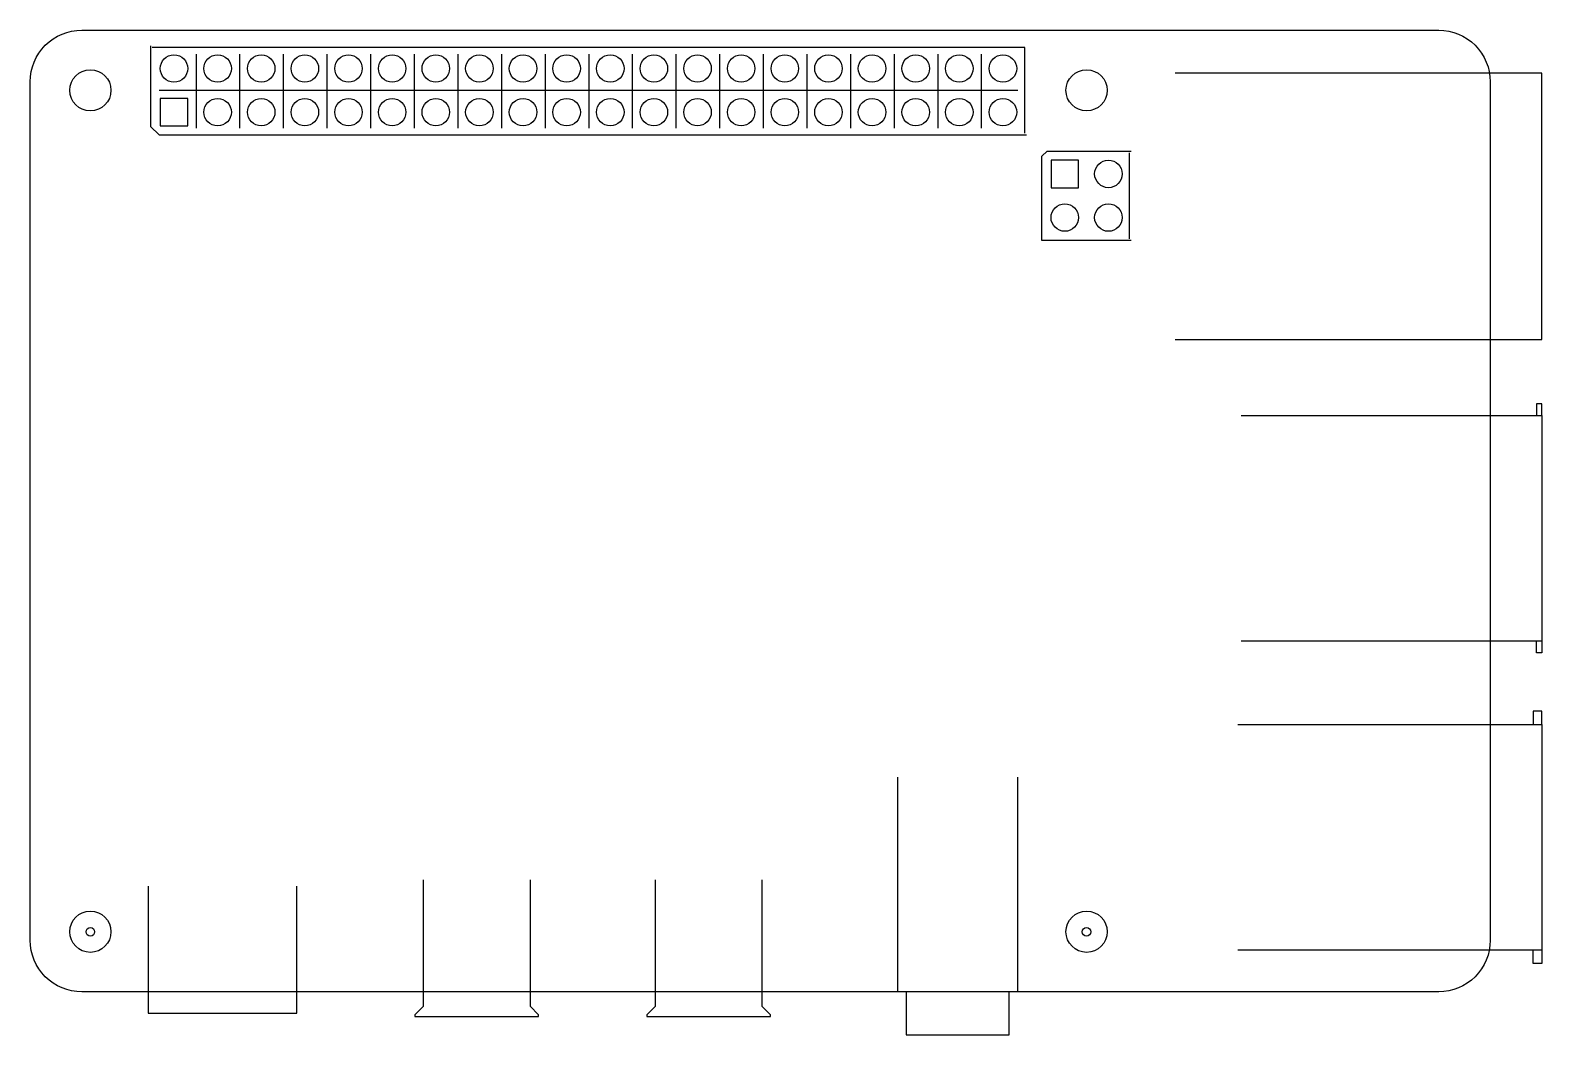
# Model space of a CAD drawing. Header units: millimetres. Extents: x 0 to 88, y -2.5 to 56.
import ezdxf

# ---------------------------------------------------------------- set-up
doc = ezdxf.new("R2010")
doc.units = ezdxf.units.MM
doc.layers.get('0').update_dxf_attribs({"linetype": 'CONTINUOUS'})

msp = doc.modelspace()

# ---------------------------------------------------------------- linework, layer by layer
for p, q in [((7, 55.1), (7, 50.4)), ((57.9, 55), (7.1, 55)), ((9.652, 54.61), (9.652, 50.292)), ((12.192, 54.61), (12.192, 50.292)), ((14.732, 54.61), (14.732, 50.292)), ((17.272, 54.61), (17.272, 50.292)), ((19.812, 54.61), (19.812, 50.292)), ((22.352, 54.61), (22.352, 50.292)), ((24.892, 54.61), (24.892, 50.292)), ((27.432, 54.61), (27.432, 50.292)), ((29.972, 54.61), (29.972, 50.292)), ((32.512, 54.61), (32.512, 50.292)), ((35.052, 54.61), (35.052, 50.292)), ((37.592, 54.61), (37.592, 50.292)), ((40.132, 54.61), (40.132, 50.292)), ((42.672, 54.61), (42.672, 50.292)), ((45.212, 54.61), (45.212, 50.292)), ((47.752, 54.61), (47.752, 50.292)), ((50.292, 54.61), (50.292, 50.292)), ((52.832, 54.61), (52.832, 50.292)), ((55.372, 54.61), (55.372, 50.292)), ((57.9, 50), (57.9, 55)), ((88, 53.505), (66.65, 53.505)), ((88, 37.995), (88, 53.505)), ((7.5, 52.5), (57.5, 52.5)), ((7, 50.4), (7.5, 49.9)), ((7.5, 49.9), (58, 49.9)), ((58.9, 48.66), (59.2, 48.96)), ((58.9, 43.76), (58.9, 48.66)), ((59.2, 48.96), (64.1, 48.96)), ((64, 43.86), (64, 48.86)), ((64.1, 43.76), (58.9, 43.76)), ((66.65, 37.995), (88, 37.995)), ((70.5, 33.57), (88, 33.57)), ((87.7, 34.25), (87.7, 33.57)), ((88, 34.25), (87.7, 34.25)), ((88, 33.57), (88, 34.25)), ((88, 33.57), (88, 20.43)), ((88, 20.43), (70.5, 20.43)), ((87.7, 19.75), (87.7, 20.43)), ((88, 20.43), (88, 19.75)), ((88, 19.75), (87.7, 19.75)), ((87.5, 16.35), (87.5, 15.57)), ((88, 16.35), (87.5, 16.35)), ((88, 15.57), (88, 16.35)), ((70.3, 15.57), (88, 15.57)), ((88, 15.57), (88, 1.65)), ((50.5, 12.5), (50.5, 0)), ((57.5, 0), (57.5, 12.5)), ((22.9, -0.83), (22.9, 6.52)), ((29.1, 6.52), (29.1, -0.83)), ((36.4, -0.83), (36.4, 6.52)), ((42.6, 6.52), (42.6, -0.83)), ((6.875, 6.15), (6.875, -1.25)), ((15.525, -1.25), (15.525, 6.15)), ((88, 2.43), (70.3, 2.43)), ((87.5, 1.65), (87.5, 2.43)), ((88, 1.65), (87.5, 1.65)), ((51, 0), (51, -2.5)), ((57, -2.5), (57, 0)), ((22.9, -0.83), (22.4, -1.33)), ((29.6, -1.33), (29.1, -0.83)), ((36.4, -0.83), (35.9, -1.33)), ((43.1, -1.33), (42.6, -0.83)), ((6.875, -1.25), (15.525, -1.25)), ((22.4, -1.33), (22.4, -1.43)), ((22.4, -1.43), (29.6, -1.43)), ((29.6, -1.43), (29.6, -1.33)), ((35.9, -1.33), (35.9, -1.43)), ((35.9, -1.43), (43.1, -1.43)), ((43.1, -1.43), (43.1, -1.33)), ((51, -2.5), (57, -2.5))]:
    msp.add_line(p, q)
msp.add_lwpolyline([(3, 56), (82, 56, -0.414214), (85, 53), (85, 3, -0.414214), (82, 0), (3, 0, -0.414214), (0, 3), (0, 53, -0.414214)], format="xyb", close=True)
for points in [[(9.17, 52.03), (7.57, 52.03), (7.57, 50.43), (9.17, 50.43)], [(59.43, 46.83), (61.03, 46.83), (61.03, 48.43), (59.43, 48.43)]]:
    msp.add_lwpolyline(points, close=True)
for centre, radius in [((8.37, 53.77), 0.8), ((10.91, 53.77), 0.8), ((13.45, 53.77), 0.8), ((15.99, 53.77), 0.8), ((18.53, 53.77), 0.8), ((21.07, 53.77), 0.8), ((23.61, 53.77), 0.8), ((26.15, 53.77), 0.8), ((28.69, 53.77), 0.8), ((31.23, 53.77), 0.8), ((33.77, 53.77), 0.8), ((36.31, 53.77), 0.8), ((38.85, 53.77), 0.8), ((41.39, 53.77), 0.8), ((41.39, 53.77), 0.8), ((43.93, 53.77), 0.8), ((46.47, 53.77), 0.8), ((49.01, 53.77), 0.8), ((51.55, 53.77), 0.8), ((54.09, 53.77), 0.8), ((56.63, 53.77), 0.8), ((3.5, 52.5), 1.2), ((61.5, 52.5), 1.2), ((10.91, 51.23), 0.8), ((13.45, 51.23), 0.8), ((15.99, 51.23), 0.8), ((18.53, 51.23), 0.8), ((21.07, 51.23), 0.8), ((23.61, 51.23), 0.8), ((26.15, 51.23), 0.8), ((28.69, 51.23), 0.8), ((31.23, 51.23), 0.8), ((33.77, 51.23), 0.8), ((36.31, 51.23), 0.8), ((38.85, 51.23), 0.8), ((41.39, 51.23), 0.8), ((43.93, 51.23), 0.8), ((46.47, 51.23), 0.8), ((49.01, 51.23), 0.8), ((51.55, 51.23), 0.8), ((54.09, 51.23), 0.8), ((56.63, 51.23), 0.8), ((62.77, 47.63), 0.8), ((60.23, 45.09), 0.8), ((62.77, 45.09), 0.8), ((3.5, 3.5), 1.2), ((61.5, 3.5), 1.2), ((3.5, 3.5), 0.25), ((61.5, 3.5), 0.25)]:
    msp.add_circle(centre, radius)

doc.saveas('drawing.dxf')
